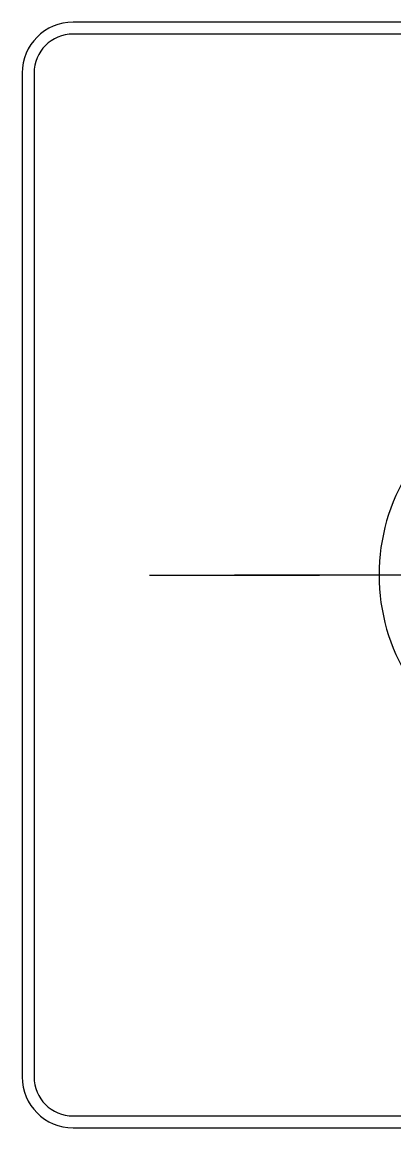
# Model space of a CAD drawing. Header units: millimetres. Extents: x -60 to 7633, y -2614 to 2146.
# Drawn here: x 2442.6 to 2464.6, y -2403.7 to -2338.7 of the extents above; entities that cross this region are included whole.
import ezdxf
from ezdxf.lldxf.tags import DXFTag

# ---------------------------------------------------------------- set-up
doc = ezdxf.new("R2010")
doc.units = ezdxf.units.MM
doc.layers.get('0').update_dxf_attribs({"color": 250})
tags = doc.linetypes.add('CENTER2', pattern=[28.575, 19.05, -3.175, 3.175, -3.175]).pattern_tags.tags
tags[10:11] = [DXFTag(74, 4), DXFTag(75, 0), DXFTag(340, '0'), DXFTag(46, 0.0), DXFTag(50, 0.0), DXFTag(44, 0.0), DXFTag(45, 0.0)]
tags[8:9] = [DXFTag(74, 4), DXFTag(75, 0), DXFTag(340, '0'), DXFTag(46, 0.0), DXFTag(50, 0.0), DXFTag(44, 0.0), DXFTag(45, 0.0)]
tags[6:7] = [DXFTag(74, 4), DXFTag(75, 0), DXFTag(340, '0'), DXFTag(46, 0.0), DXFTag(50, 0.0), DXFTag(44, 0.0), DXFTag(45, 0.0)]
tags[4:5] = [DXFTag(74, 4), DXFTag(75, 0), DXFTag(340, '0'), DXFTag(46, 0.0), DXFTag(50, 0.0), DXFTag(44, 0.0), DXFTag(45, 0.0)]

msp = doc.modelspace()

# ---------------------------------------------------------------- linework, layer by layer
at = {"linetype": 'Continuous'}
for p, q in [((2504.634, -2338.686), (2445.634, -2338.686)), ((2504.634, -2339.386), (2445.634, -2339.386)), ((2442.634, -2341.686), (2442.634, -2400.686)), ((2443.334, -2341.686), (2443.334, -2400.686)), ((2445.634, -2402.986), (2504.634, -2402.986)), ((2445.634, -2403.686), (2504.634, -2403.686))]:
    msp.add_line(p, q, dxfattribs=at)
at = {"linetype": 'CENTER2'}
for p, q in [((2450.134, -2371.186), (2460.134, -2371.186)), ((2495.134, -2371.186), (2455.134, -2371.186))]:
    msp.add_line(p, q, dxfattribs=at)
at = {"linetype": 'Continuous'}
for centre, radius, start, end in [((2445.634, -2341.686), 3, 90, 180), ((2445.634, -2341.686), 2.3, 90, 180), ((2475.134, -2371.186), 11.5, 116.40768, 243.59232), ((2445.634, -2400.686), 3, 180, 270), ((2445.634, -2400.686), 2.3, 180, 270)]:
    msp.add_arc(centre, radius, start, end, dxfattribs=at)

doc.saveas('drawing.dxf')
